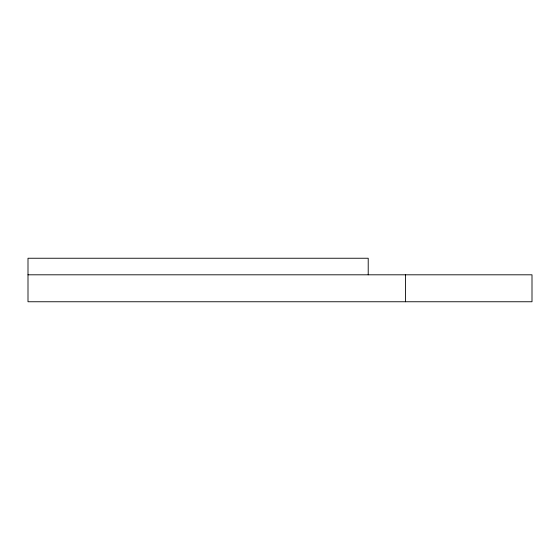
<?xml version="1.0" encoding="UTF-8"?>
<svg xmlns="http://www.w3.org/2000/svg" width="560" height="560" viewBox="0 0 560 560"><rect width="100%" height="100%" fill="white"/><g stroke="black" fill="none" stroke-linecap="round" stroke-linejoin="round"><path stroke-width="0.84" d="M28 274.806L532 274.806L532 301.756L28 301.756L28 258.244L368.214 258.244L368.214 274.806M405.475 274.806L405.475 301.756"/></g></svg>
